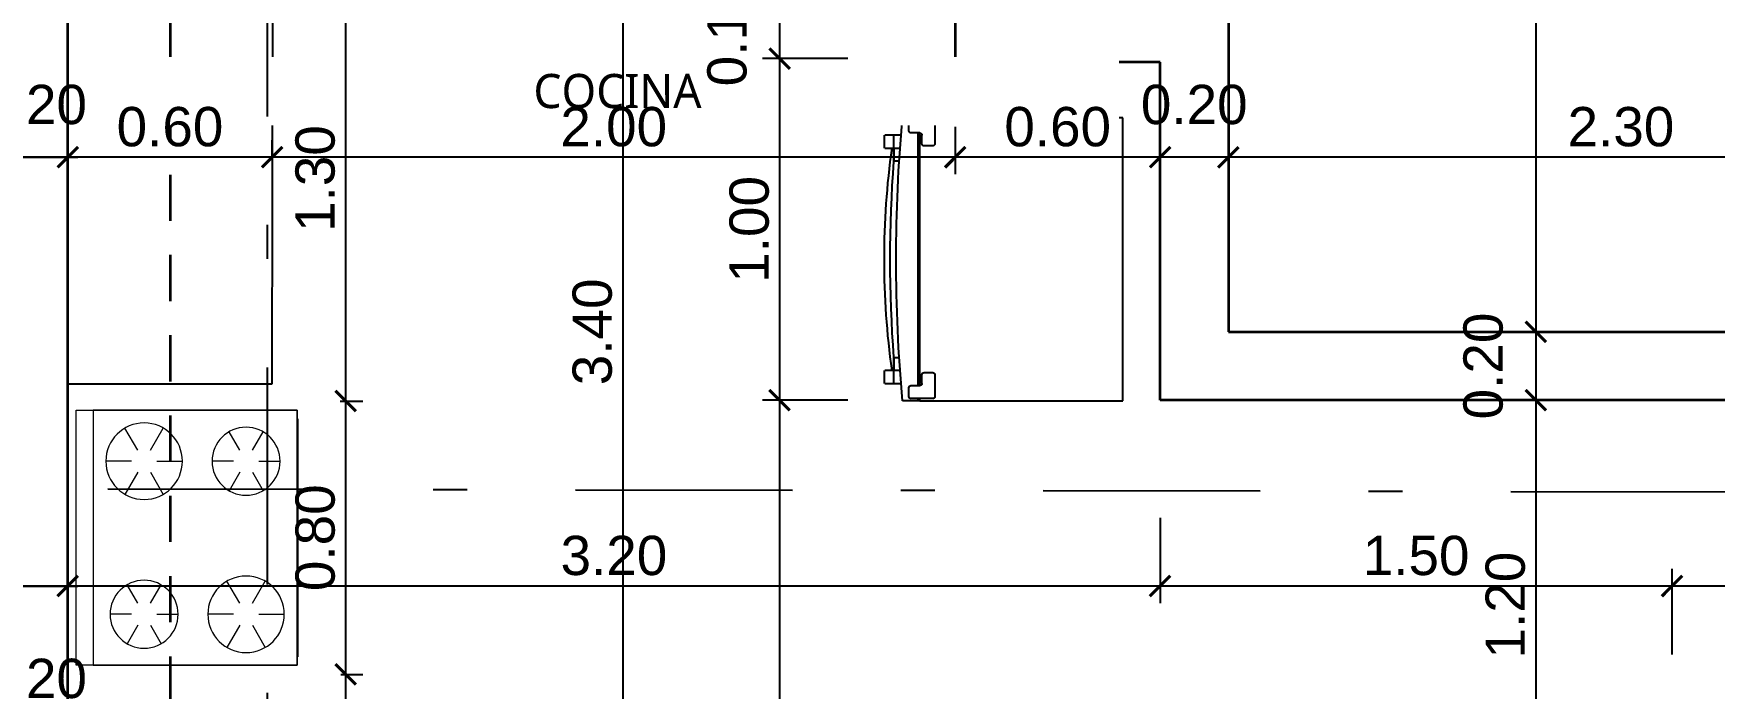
# Model space of a CAD drawing. Header units: feet. Extents: x -417 to 46, y -646 to -218.
# Drawn here: x -69.149 to -64.225, y -489.971 to -488.055 of the extents above; entities that cross this region are included whole.
import ezdxf

# ---------------------------------------------------------------- set-up
doc = ezdxf.new("R2010")
doc.units = ezdxf.units.FT
doc.header["$MEASUREMENT"] = 0
doc.linetypes.add('DASHDOT', pattern=[25.4, 12.7, -6.35, 0, -6.35])
doc.linetypes.add('HIDDEN', pattern=[0.375, 0.25, -0.125])
for name, color, linetype, lineweight in [('A-WALL', 4, 'Continuous', 25), ('DIM-COTAS', 1, 'Continuous', 5), ('muebles', 2, 'Continuous', 5), ('TXT', 2, 'Continuous', 9)]:
    doc.layers.add(name, color=color, linetype=linetype, lineweight=lineweight)
for name, color, linetype in [('COCINA', 2, 'Continuous'), ('DIM', 10, 'Continuous'), ('GRDUTIY', 5, 'Continuous'), ('MB3', 8, 'Continuous')]:
    doc.layers.add(name, color=color, linetype=linetype)
doc.styles.add('ads', font='trebuc.ttf', dxfattribs={"height": 0.14})
doc.styles.get("Standard").update_dxf_attribs({"font": 'arial.ttf', "height": 0.115})
doc.dimstyles.new('KEILY', dxfattribs={"dimtxt": 0.115, "dimasz": 0.06, "dimexe": 0.05, "dimexo": 0.2, "dimgap": 0.03, "dimtad": 1, "dimzin": 1, "dimdsep": 46, "dimtxsty": 'Standard', "dimblk": 'ARCHTICK', "dimcen": 2.5, "dimdle": 0.03, "dimclrd": 256, "dimclre": 256, "dimclrt": 7, "dimadec": 0, "dimazin": 0, "dimtfac": 1, "dimtmove": 2, "dimatfit": 3, "dimfxl": 0.2, "dimfxlon": 1, "dimtolj": 1, "dimtzin": 1, "dimarcsym": 0})

# ---------------------------------------------------------------- blocks, each defined once
blk = doc.blocks.new('A$C285A50AC')
at = {"layer": 'muebles'}
for p, q in [((0.0012, 0.6896, -0.889), (0, 0.0292, -0.889)), ((0.0012, 0.6896), (0.0011, 0.6388)), ((0.7632, 0.6882), (0.0012, 0.6896)), ((0.7632, 0.6882, -0.889), (0.0012, 0.6896, -0.889)), ((0.762, 0.0278, -0.889), (0.7632, 0.6882, -0.889)), ((0.7631, 0.6374), (0.7632, 0.6882)), ((0.0011, 0.6388), (0.7631, 0.6374)), ((0, 0.0292, -0.889), (0.762, 0.0278, -0.889))]:
    blk.add_line(p, q, dxfattribs=at)
at = {"layer": 'muebles', "color": 8}
for p, q in [((0.1533, 0.5242, 0.0025), (0.1534, 0.6004, 0.0025)), ((0.6105, 0.5234, 0.0025), (0.6106, 0.5869, 0.0025)), ((0.1203, 0.5052, 0.0025), (0.0543, 0.5435, 0.0025)), ((0.1863, 0.5051, 0.0025), (0.2523, 0.5431, 0.0025)), ((0.5775, 0.5044, 0.0025), (0.5225, 0.5363, 0.0025)), ((0.6435, 0.5043, 0.0025), (0.6985, 0.5359, 0.0025)), ((0.1202, 0.4671, 0.0025), (0.0541, 0.4292, 0.0025)), ((0.1862, 0.467, 0.0025), (0.2521, 0.4288, 0.0025)), ((0.5774, 0.4663, 0.0025), (0.5223, 0.4347, 0.0025)), ((0.6434, 0.4662, 0.0025), (0.6983, 0.4343, 0.0025)), ((0.1532, 0.448, 0.0025), (0.153, 0.3718, 0.0025)), ((0.6104, 0.4472, 0.0025), (0.6102, 0.3837, 0.0025)), ((0.1527, 0.2194, 0.0025), (0.1529, 0.2829, 0.0025)), ((0.6099, 0.2186, 0.0025), (0.6101, 0.2948, 0.0025)), ((0.1197, 0.2004, 0.0025), (0.0648, 0.2323, 0.0025)), ((0.1857, 0.2003, 0.0025), (0.2408, 0.232, 0.0025)), ((0.5769, 0.1996, 0.0025), (0.511, 0.2378, 0.0025)), ((0.6429, 0.1995, 0.0025), (0.709, 0.2375, 0.0025)), ((0.1196, 0.1623, 0.0025), (0.0646, 0.1307, 0.0025)), ((0.1856, 0.1622, 0.0025), (0.2406, 0.1304, 0.0025)), ((0.5768, 0.1615, 0.0025), (0.5108, 0.1235, 0.0025)), ((0.6428, 0.1614, 0.0025), (0.7088, 0.1232, 0.0025)), ((0.1526, 0.1432, 0.0025), (0.1525, 0.0797, 0.0025)), ((0.6098, 0.1424, 0.0025), (0.6097, 0.0662, 0.0025))]:
    blk.add_line(p, q, dxfattribs=at)
at = {"layer": 'muebles', "extrusion": (-0.001805, -0.999998, 0)}
for p, q in [((0.0635, 0.0265, -0.6223), (0.6985, 0.0254, -0.6223)), ((0.0635, 0.0265, -0.1016), (0.6985, 0.0254, -0.1016))]:
    blk.add_line(p, q, dxfattribs=at)
at = {"layer": 'muebles'}
for centre, radius in [((0.1532, 0.4861, 0.0025), 0.1143), ((0.6104, 0.4853, 0.0025), 0.1016), ((0.1527, 0.1813, 0.0025), 0.1016), ((0.6099, 0.1805, 0.0025), 0.1143)]:
    blk.add_circle(centre, radius, dxfattribs=at)
at = {"layer": 'muebles', "color": 8, "extrusion": (-0.001805, -0.999998, 0)}
for centre in [(0.0888, -0.0381, -0.0267), (0.2158, -0.0381, -0.0267), (0.3809, -0.0381, -0.0267), (0.546, -0.0381, -0.0267), (0.673, -0.0381, -0.0267)]:
    blk.add_circle(centre, 0.0254, dxfattribs=at)
at = {"layer": 'muebles'}
for points in [[(0.0012, 0.6896, 0.254), (0.0011, 0.6388, 0.254), (0.7631, 0.6374, 0.254), (0.7632, 0.6882, 0.254)], [(0, 0.0292), (0.0011, 0.6388), (0.7631, 0.6374), (0.762, 0.0278)]]:
    blk.add_3dface(points, dxfattribs=at)
at = {"layer": 'muebles', "color": 8}
for points in [[(0.0254, 0.0266, -0.0762), (0.0254, 0.0266, -0.5334), (0.7366, 0.0253, -0.5334), (0.7366, 0.0253, -0.0762)], [(0.0254, 0.0266, -0.5969), (0.0254, 0.0266, -0.8509), (0.7366, 0.0253, -0.8509), (0.7366, 0.0253, -0.5969)]]:
    blk.add_3dface(points, dxfattribs=at)
blk = doc.blocks.new('A$C007B5363')
at = {"layer": 'COCINA'}
for p, q in [((0, 0.8287), (0.5944, 0.8287)), ((0, 0), (0, 0.8287)), ((0.5507, 0.816), (0.5507, 0.7525)), ((0.6206, 0.8223), (0.5571, 0.8223)), ((0.5944, 0.8287), (0.6007, 0.8287)), ((0.5944, 0.8223), (0.5944, 0.8287)), ((0.6007, 0.8287), (0.6007, 0.8223)), ((0.6452, 0.8287), (0.6007, 0.8287)), ((0.6269, 0.7906), (0.6269, 0.816)), ((0.5571, 0.7461), (0.5825, 0.7461)), ((0.5888, 0.7525), (0.5888, 0.7779)), ((0.5944, 0.0446), (0.5944, 0.7841)), ((0.5952, 0.7842), (0.6206, 0.7842)), ((0.6007, 0.7842), (0.6007, 0.0445)), ((0.6487, 0.7779), (0.6706, 0.7779)), ((0.6706, 0.7398), (0.6513, 0.7398)), ((0.6706, 0.7779), (0.6975, 0.7779)), ((0.6706, 0.7398), (0.6706, 0.7779)), ((0.6706, 0.7398), (0.6706, 0.7779)), ((0.6975, 0.7398), (0.6706, 0.7398)), ((0.6706, 0.7398), (0.6706, 0.7017)), ((0.6706, 0.7017), (0.6706, 0.7398)), ((0.6987, 0.7398), (0.6987, 0.7779)), ((0.6539, 0.7017), (0.6706, 0.7017)), ((0.6706, 0.127), (0.6539, 0.127)), ((0.6706, 0.127), (0.6706, 0.0889)), ((0.6706, 0.0889), (0.6706, 0.127)), ((0.5507, 0.0762), (0.5507, 0.0127)), ((0.5825, 0.0826), (0.5571, 0.0826)), ((0.5888, 0.0508), (0.5888, 0.0762)), ((0.6706, 0.0508), (0.6487, 0.0508)), ((0.6513, 0.0889), (0.6706, 0.0889)), ((0.6706, 0.0889), (0.6975, 0.0889)), ((0.6706, 0.0508), (0.6706, 0.0889)), ((0.6706, 0.0508), (0.6706, 0.0889)), ((0.6975, 0.0508), (0.6706, 0.0508)), ((0.6987, 0.0508), (0.6987, 0.0889)), ((0.5944, 0), (0, 0)), ((0.5571, 0.0064), (0.6206, 0.0064)), ((0.5944, 0), (0.5944, 0.0064)), ((0.5944, 0), (0.6007, 0)), ((0.6206, 0.0445), (0.5952, 0.0445)), ((0.6007, 0.0064), (0.6007, 0)), ((0.6007, 0), (0.6452, 0)), ((0.6269, 0.0127), (0.6269, 0.0381))]:
    blk.add_line(p, q, dxfattribs=at)
for centre, radius, start, end in [((0.5571, 0.816), 0.00635, 90, 180), ((0.6206, 0.816), 0.00635, 360, 90), ((0.6206, 0.7906), 0.00635, 270, 360), ((-3.8512, 0.4143), 4.5154, 354.7351, 5.2649), ((0.5571, 0.7525), 0.00635, 180, 270), ((0.5825, 0.7525), 0.00635, 270, 360), ((0.5952, 0.7779), 0.00635, 90, 180), ((-1.6745, 0.4143), 2.3731, 352.1151, 7.8849), ((-3.0793, 0.4143), 3.7608, 355.6182, 4.3818), ((0.5571, 0.0762), 0.00635, 90, 180), ((0.5825, 0.0762), 0.00635, 360, 90), ((0.5952, 0.0508), 0.00635, 180, 270), ((0.5571, 0.0127), 0.00635, 180, 270), ((0.6206, 0.0381), 0.00635, 360, 90), ((0.6206, 0.0127), 0.00635, 270, 360)]:
    blk.add_arc(centre, radius, start, end, dxfattribs=at)
blk = doc.blocks.new('_ArchTick')
at = {"layer": 'DIM-COTAS', "color": 0, "const_width": 0.15}
blk.add_lwpolyline([(-0.5, -0.5), (0.5, 0.5)], dxfattribs=at)
blk = doc.blocks.new('*D1986')
at = {"layer": 'Defpoints', "color": 0, "transparency": 16777216}
for p in [(-69.0491, -488.4163), (-69.2491, -488.5917), (-69.0491, -488.6348)]:
    blk.add_point(p, dxfattribs=at)
at = {"layer": 'DIM', "lineweight": -2, "transparency": 16777216}
for p, q in [((-69.2491, -488.4163), (-69.2491, -488.3663)), ((-69.0491, -488.4348), (-69.0491, -488.3663)), ((-69.2791, -488.4163), (-69.0191, -488.4163))]:
    blk.add_line(p, q, dxfattribs=at)
at = {"layer": 'DIM', "lineweight": -2, "transparency": 16777216, "xscale": 0.06, "yscale": 0.06, "zscale": 0.06, "rotation": 180}
blk.add_blockref('_ArchTick', (-69.2491, -488.4163), dxfattribs=at)
at = {"layer": 'DIM', "lineweight": -2, "transparency": 16777216, "xscale": 0.06, "yscale": 0.06, "zscale": 0.06}
blk.add_blockref('_ArchTick', (-69.0491, -488.4163), dxfattribs=at)
at = {"layer": 'DIM', "color": 7, "transparency": 16777216, "insert": (-69.1491, -488.2626), "char_height": 0.115, "attachment_point": 5}
blk.add_mtext('\\A1;0.20', dxfattribs=at)
blk = doc.blocks.new('*D2090')
at = {"layer": 'Defpoints', "color": 0, "transparency": 16777216}
for p in [(-69.0491, -488.9275), (-69.2491, -489.0457), (-69.0491, -489.6716)]:
    blk.add_point(p, dxfattribs=at)
at = {"layer": 'DIM', "lineweight": -2, "transparency": 16777216}
for p, q in [((-69.2491, -489.4716), (-69.2491, -489.7216)), ((-69.0491, -489.4716), (-69.0491, -489.7216)), ((-69.2791, -489.6716), (-69.0191, -489.6716))]:
    blk.add_line(p, q, dxfattribs=at)
at = {"layer": 'DIM', "lineweight": -2, "transparency": 16777216, "xscale": 0.06, "yscale": 0.06, "zscale": 0.06, "rotation": 180}
blk.add_blockref('_ArchTick', (-69.2491, -489.6716), dxfattribs=at)
at = {"layer": 'DIM', "lineweight": -2, "transparency": 16777216, "xscale": 0.06, "yscale": 0.06, "zscale": 0.06}
blk.add_blockref('_ArchTick', (-69.0491, -489.6716), dxfattribs=at)
at = {"layer": 'DIM', "color": 7, "transparency": 16777216, "insert": (-69.1491, -489.9427), "char_height": 0.115, "attachment_point": 5}
blk.add_mtext('\\A1;0.20', dxfattribs=at)
blk = doc.blocks.new('*D1875')
at = {"layer": 'Defpoints', "color": 0, "transparency": 16777216}
for p in [(-64.6485, -485.5275), (-64.7486, -488.9275), (-64.6485, -488.9275)]:
    blk.add_point(p, dxfattribs=at)
at = {"layer": 'DIM', "lineweight": -2, "transparency": 16777216}
for p, q in [((-64.7486, -485.5275), (-64.7986, -485.5275)), ((-64.7486, -485.4975), (-64.7486, -488.9575)), ((-64.7486, -488.9275), (-64.7986, -488.9275))]:
    blk.add_line(p, q, dxfattribs=at)
at = {"layer": 'DIM', "lineweight": -2, "transparency": 16777216, "xscale": 0.06, "yscale": 0.06, "zscale": 0.06}
for p, rotation in [((-64.7486, -485.5275), 90), ((-64.7486, -488.9275), 270)]:
    blk.add_blockref('_ArchTick', p, dxfattribs=dict(at, rotation=rotation))
at = {"layer": 'DIM', "color": 7, "transparency": 16777216, "insert": (-64.8373, -487.2275), "char_height": 0.115, "attachment_point": 5, "rotation": 90}
blk.add_mtext('\\A1;3.40', dxfattribs=at)
blk = doc.blocks.new('*D1876')
at = {"layer": 'Defpoints', "color": 0, "transparency": 16777216}
for p in [(-64.6485, -488.9275), (-64.7486, -489.1275), (-64.4737, -489.1275)]:
    blk.add_point(p, dxfattribs=at)
at = {"layer": 'DIM', "lineweight": -2, "transparency": 16777216}
for p, q in [((-64.7486, -488.9275), (-64.7986, -488.9275)), ((-64.7486, -488.8975), (-64.7486, -489.1575)), ((-64.6737, -489.1275), (-64.7986, -489.1275))]:
    blk.add_line(p, q, dxfattribs=at)
at = {"layer": 'DIM', "lineweight": -2, "transparency": 16777216, "xscale": 0.06, "yscale": 0.06, "zscale": 0.06}
for p, rotation in [((-64.7486, -488.9275), 90), ((-64.7486, -489.1275), 270)]:
    blk.add_blockref('_ArchTick', p, dxfattribs=dict(at, rotation=rotation))
at = {"layer": 'DIM', "color": 7, "transparency": 16777216, "insert": (-64.9023, -489.0275), "char_height": 0.115, "attachment_point": 5, "rotation": 90}
blk.add_mtext('\\A1;0.20', dxfattribs=at)
blk = doc.blocks.new('*D1877')
at = {"layer": 'Defpoints', "color": 0, "transparency": 16777216}
for p in [(-64.4737, -489.1275), (-64.7486, -490.3275), (-64.3491, -490.3275)]:
    blk.add_point(p, dxfattribs=at)
at = {"layer": 'DIM', "lineweight": -2, "transparency": 16777216}
for p, q in [((-64.6737, -489.1275), (-64.7986, -489.1275)), ((-64.7486, -489.0975), (-64.7486, -490.3575)), ((-64.5491, -490.3275), (-64.7986, -490.3275))]:
    blk.add_line(p, q, dxfattribs=at)
at = {"layer": 'DIM', "lineweight": -2, "transparency": 16777216, "xscale": 0.06, "yscale": 0.06, "zscale": 0.06}
for p, rotation in [((-64.7486, -489.1275), 90), ((-64.7486, -490.3275), 270)]:
    blk.add_blockref('_ArchTick', p, dxfattribs=dict(at, rotation=rotation))
at = {"layer": 'DIM', "color": 7, "transparency": 16777216, "insert": (-64.8373, -489.7275), "char_height": 0.115, "attachment_point": 5, "rotation": 90}
blk.add_mtext('\\A1;1.20', dxfattribs=at)
blk = doc.blocks.new('*D1886')
at = {"layer": 'Defpoints', "color": 0, "transparency": 16777216}
for p in [(-66.4491, -487.9775), (-66.9636, -488.1275), (-66.4491, -488.1275)]:
    blk.add_point(p, dxfattribs=at)
at = {"layer": 'DIM', "lineweight": -2, "transparency": 16777216}
for p, q in [((-66.9636, -487.9475), (-66.9636, -488.1575)), ((-66.7636, -487.9775), (-67.0136, -487.9775)), ((-66.7636, -488.1275), (-67.0136, -488.1275))]:
    blk.add_line(p, q, dxfattribs=at)
at = {"layer": 'DIM', "lineweight": -2, "transparency": 16777216, "xscale": 0.06, "yscale": 0.06, "zscale": 0.06}
for p, rotation in [((-66.9636, -487.9775), 90), ((-66.9636, -488.1275), 270)]:
    blk.add_blockref('_ArchTick', p, dxfattribs=dict(at, rotation=rotation))
at = {"layer": 'DIM', "color": 7, "transparency": 16777216, "insert": (-67.1173, -488.0525), "char_height": 0.115, "attachment_point": 5, "rotation": 90}
blk.add_mtext('\\A1;0.15', dxfattribs=at)
blk = doc.blocks.new('*D1887')
at = {"layer": 'Defpoints', "color": 0, "transparency": 16777216}
for p in [(-66.4491, -488.1275), (-66.9636, -489.1275), (-65.8491, -489.1275)]:
    blk.add_point(p, dxfattribs=at)
at = {"layer": 'DIM', "lineweight": -2, "transparency": 16777216}
for p, q in [((-66.7636, -488.1275), (-67.0136, -488.1275)), ((-66.9636, -488.0975), (-66.9636, -489.1575)), ((-66.7636, -489.1275), (-67.0136, -489.1275))]:
    blk.add_line(p, q, dxfattribs=at)
at = {"layer": 'DIM', "lineweight": -2, "transparency": 16777216, "xscale": 0.06, "yscale": 0.06, "zscale": 0.06}
for p, rotation in [((-66.9636, -488.1275), 90), ((-66.9636, -489.1275), 270)]:
    blk.add_blockref('_ArchTick', p, dxfattribs=dict(at, rotation=rotation))
at = {"layer": 'DIM', "color": 7, "transparency": 16777216, "insert": (-67.0523, -488.6275), "char_height": 0.115, "attachment_point": 5, "rotation": 90}
blk.add_mtext('\\A1;1.00', dxfattribs=at)
blk = doc.blocks.new('*D1888')
at = {"layer": 'Defpoints', "color": 0, "transparency": 16777216}
for p in [(-65.8491, -489.1275), (-67.154, -495.4275), (-66.9636, -495.4275)]:
    blk.add_point(p, dxfattribs=at)
at = {"layer": 'DIM', "lineweight": -2, "transparency": 16777216}
for p, q in [((-66.7636, -489.1275), (-67.0136, -489.1275)), ((-66.9636, -489.0975), (-66.9636, -495.4575)), ((-66.9636, -495.4275), (-66.9136, -495.4275))]:
    blk.add_line(p, q, dxfattribs=at)
at = {"layer": 'DIM', "lineweight": -2, "transparency": 16777216, "xscale": 0.06, "yscale": 0.06, "zscale": 0.06}
for p, rotation in [((-66.9636, -489.1275), 90), ((-66.9636, -495.4275), 270)]:
    blk.add_blockref('_ArchTick', p, dxfattribs=dict(at, rotation=rotation))
at = {"layer": 'DIM', "color": 7, "transparency": 16777216, "insert": (-67.0523, -492.2775), "char_height": 0.115, "attachment_point": 5, "rotation": 90}
blk.add_mtext('\\A1;6.30', dxfattribs=at)
blk = doc.blocks.new('*D1889')
at = {"layer": 'Defpoints', "color": 0, "transparency": 16777216}
for p in [(-67.5491, -487.2275), (-67.7508, -490.6275), (-67.4233, -490.6275)]:
    blk.add_point(p, dxfattribs=at)
at = {"layer": 'DIM', "lineweight": -2, "transparency": 16777216}
for p, q in [((-67.4233, -487.1975), (-67.4233, -490.6575)), ((-67.4233, -487.2275), (-67.3733, -487.2275)), ((-67.5508, -490.6275), (-67.3733, -490.6275))]:
    blk.add_line(p, q, dxfattribs=at)
at = {"layer": 'DIM', "lineweight": -2, "transparency": 16777216, "xscale": 0.06, "yscale": 0.06, "zscale": 0.06}
for p, rotation in [((-67.4233, -487.2275), 90), ((-67.4233, -490.6275), 270)]:
    blk.add_blockref('_ArchTick', p, dxfattribs=dict(at, rotation=rotation))
at = {"layer": 'DIM', "color": 7, "transparency": 16777216, "insert": (-67.512, -488.9275), "char_height": 0.115, "attachment_point": 5, "rotation": 90}
blk.add_mtext('\\A1;3.40', dxfattribs=at)
blk = doc.blocks.new('*D1896')
at = {"layer": 'Defpoints', "color": 0, "transparency": 16777216}
for p in [(-68.4012, -487.8275), (-68.4511, -489.1302), (-68.2351, -489.1302)]:
    blk.add_point(p, dxfattribs=at)
at = {"layer": 'DIM', "lineweight": -2, "transparency": 16777216}
for p, q in [((-68.2351, -487.7975), (-68.2351, -489.1602)), ((-68.2351, -487.8275), (-68.1851, -487.8275)), ((-68.2511, -489.1302), (-68.1851, -489.1302))]:
    blk.add_line(p, q, dxfattribs=at)
at = {"layer": 'DIM', "lineweight": -2, "transparency": 16777216, "xscale": 0.06, "yscale": 0.06, "zscale": 0.06}
for p, rotation in [((-68.2351, -487.8275), 90), ((-68.2351, -489.1302), 270)]:
    blk.add_blockref('_ArchTick', p, dxfattribs=dict(at, rotation=rotation))
at = {"layer": 'DIM', "color": 7, "transparency": 16777216, "insert": (-68.3239, -488.4788), "char_height": 0.115, "attachment_point": 5, "rotation": 90}
blk.add_mtext('\\A1;1.30', dxfattribs=at)
blk = doc.blocks.new('*D1897')
at = {"layer": 'Defpoints', "color": 0, "transparency": 16777216}
for p in [(-68.4511, -489.1302), (-68.4491, -489.9302), (-68.2351, -489.9302)]:
    blk.add_point(p, dxfattribs=at)
at = {"layer": 'DIM', "lineweight": -2, "transparency": 16777216}
for p, q in [((-68.2351, -489.1002), (-68.2351, -489.9602)), ((-68.2511, -489.1302), (-68.1851, -489.1302)), ((-68.2491, -489.9302), (-68.1851, -489.9302))]:
    blk.add_line(p, q, dxfattribs=at)
at = {"layer": 'DIM', "lineweight": -2, "transparency": 16777216, "xscale": 0.06, "yscale": 0.06, "zscale": 0.06}
for p, rotation in [((-68.2351, -489.1302), 90), ((-68.2351, -489.9302), 270)]:
    blk.add_blockref('_ArchTick', p, dxfattribs=dict(at, rotation=rotation))
at = {"layer": 'DIM', "color": 7, "transparency": 16777216, "insert": (-68.3238, -489.5302), "char_height": 0.115, "attachment_point": 5, "rotation": 90}
blk.add_mtext('\\A1;0.80', dxfattribs=at)
blk = doc.blocks.new('*D1898')
at = {"layer": 'Defpoints', "color": 0, "transparency": 16777216}
for p in [(-68.4491, -489.9302), (-68.4491, -490.6275), (-68.2351, -490.6275)]:
    blk.add_point(p, dxfattribs=at)
at = {"layer": 'DIM', "lineweight": -2, "transparency": 16777216}
for p, q in [((-68.2351, -489.9002), (-68.2351, -490.6575)), ((-68.2491, -489.9302), (-68.1851, -489.9302)), ((-68.2491, -490.6275), (-68.1851, -490.6275))]:
    blk.add_line(p, q, dxfattribs=at)
at = {"layer": 'DIM', "lineweight": -2, "transparency": 16777216, "xscale": 0.06, "yscale": 0.06, "zscale": 0.06}
for p, rotation in [((-68.2351, -489.9302), 90), ((-68.2351, -490.6275), 270)]:
    blk.add_blockref('_ArchTick', p, dxfattribs=dict(at, rotation=rotation))
at = {"layer": 'DIM', "color": 7, "transparency": 16777216, "insert": (-68.3238, -490.2788), "char_height": 0.115, "attachment_point": 5, "rotation": 90}
blk.add_mtext('\\A1;0.70', dxfattribs=at)
blk = doc.blocks.new('*D1927')
at = {"layer": 'Defpoints', "color": 0, "transparency": 16777216}
for p in [(-65.6491, -488.4163), (-65.6491, -488.9275), (-63.3491, -488.9275)]:
    blk.add_point(p, dxfattribs=at)
at = {"layer": 'DIM', "lineweight": -2, "transparency": 16777216}
for p, q in [((-65.6491, -488.6163), (-65.6491, -488.3663)), ((-63.3491, -488.6163), (-63.3491, -488.3663)), ((-63.3191, -488.4163), (-65.6791, -488.4163))]:
    blk.add_line(p, q, dxfattribs=at)
at = {"layer": 'DIM', "lineweight": -2, "transparency": 16777216, "xscale": 0.06, "yscale": 0.06, "zscale": 0.06, "rotation": 180}
blk.add_blockref('_ArchTick', (-65.6491, -488.4163), dxfattribs=at)
at = {"layer": 'DIM', "lineweight": -2, "transparency": 16777216, "xscale": 0.06, "yscale": 0.06, "zscale": 0.06}
blk.add_blockref('_ArchTick', (-63.3491, -488.4163), dxfattribs=at)
at = {"layer": 'DIM', "color": 7, "transparency": 16777216, "insert": (-64.4991, -488.3276), "char_height": 0.115, "attachment_point": 5}
blk.add_mtext('\\A1;2.30', dxfattribs=at)
blk = doc.blocks.new('*D1928')
at = {"layer": 'Defpoints', "color": 0, "transparency": 16777216}
for p in [(-65.8491, -488.4163), (-65.8491, -488.7138), (-65.6491, -488.9275)]:
    blk.add_point(p, dxfattribs=at)
at = {"layer": 'DIM', "lineweight": -2, "transparency": 16777216}
for p, q in [((-65.8491, -488.5138), (-65.8491, -488.3663)), ((-65.6491, -488.6163), (-65.6491, -488.3663)), ((-65.6191, -488.4163), (-65.8791, -488.4163))]:
    blk.add_line(p, q, dxfattribs=at)
at = {"layer": 'DIM', "lineweight": -2, "transparency": 16777216, "xscale": 0.06, "yscale": 0.06, "zscale": 0.06, "rotation": 180}
blk.add_blockref('_ArchTick', (-65.8491, -488.4163), dxfattribs=at)
at = {"layer": 'DIM', "lineweight": -2, "transparency": 16777216, "xscale": 0.06, "yscale": 0.06, "zscale": 0.06}
blk.add_blockref('_ArchTick', (-65.6491, -488.4163), dxfattribs=at)
at = {"layer": 'DIM', "color": 7, "transparency": 16777216, "insert": (-65.7491, -488.2626), "char_height": 0.115, "attachment_point": 5}
blk.add_mtext('\\A1;0.20', dxfattribs=at)
blk = doc.blocks.new('*D1929')
at = {"layer": 'Defpoints', "color": 0, "transparency": 16777216}
for p in [(-66.4491, -488.1275), (-66.4491, -488.4163), (-65.8491, -488.7138)]:
    blk.add_point(p, dxfattribs=at)
at = {"layer": 'DIM', "lineweight": -2, "transparency": 16777216}
for p, q in [((-66.4491, -488.3275), (-66.4491, -488.4663)), ((-65.8491, -488.5138), (-65.8491, -488.3663)), ((-65.8191, -488.4163), (-66.4791, -488.4163))]:
    blk.add_line(p, q, dxfattribs=at)
at = {"layer": 'DIM', "lineweight": -2, "transparency": 16777216, "xscale": 0.06, "yscale": 0.06, "zscale": 0.06, "rotation": 180}
blk.add_blockref('_ArchTick', (-66.4491, -488.4163), dxfattribs=at)
at = {"layer": 'DIM', "lineweight": -2, "transparency": 16777216, "xscale": 0.06, "yscale": 0.06, "zscale": 0.06}
blk.add_blockref('_ArchTick', (-65.8491, -488.4163), dxfattribs=at)
at = {"layer": 'DIM', "color": 7, "transparency": 16777216, "insert": (-66.1491, -488.3276), "char_height": 0.115, "attachment_point": 5}
blk.add_mtext('\\A1;0.60', dxfattribs=at)
blk = doc.blocks.new('*D1930')
at = {"layer": 'Defpoints', "color": 0, "transparency": 16777216}
for p in [(-66.4491, -488.1275), (-68.4501, -488.4163), (-68.4501, -488.5271)]:
    blk.add_point(p, dxfattribs=at)
at = {"layer": 'DIM', "lineweight": -2, "transparency": 16777216}
for p, q in [((-66.4491, -488.3275), (-66.4491, -488.4663)), ((-68.4501, -488.4163), (-68.4501, -488.3663)), ((-66.4191, -488.4163), (-68.4801, -488.4163))]:
    blk.add_line(p, q, dxfattribs=at)
at = {"layer": 'DIM', "lineweight": -2, "transparency": 16777216, "xscale": 0.06, "yscale": 0.06, "zscale": 0.06, "rotation": 180}
blk.add_blockref('_ArchTick', (-68.4501, -488.4163), dxfattribs=at)
at = {"layer": 'DIM', "lineweight": -2, "transparency": 16777216, "xscale": 0.06, "yscale": 0.06, "zscale": 0.06}
blk.add_blockref('_ArchTick', (-66.4491, -488.4163), dxfattribs=at)
at = {"layer": 'DIM', "color": 7, "transparency": 16777216, "insert": (-67.4496, -488.3276), "char_height": 0.115, "attachment_point": 5}
blk.add_mtext('\\A1;2.00', dxfattribs=at)
blk = doc.blocks.new('*D1931')
at = {"layer": 'Defpoints', "color": 0, "transparency": 16777216}
for p in [(-69.0491, -488.4163), (-68.4501, -488.5271), (-69.0491, -488.5917)]:
    blk.add_point(p, dxfattribs=at)
at = {"layer": 'DIM', "lineweight": -2, "transparency": 16777216}
for p, q in [((-69.0491, -488.4163), (-69.0491, -488.3663)), ((-68.4501, -488.4163), (-68.4501, -488.3663)), ((-68.4201, -488.4163), (-69.0791, -488.4163))]:
    blk.add_line(p, q, dxfattribs=at)
at = {"layer": 'DIM', "lineweight": -2, "transparency": 16777216, "xscale": 0.06, "yscale": 0.06, "zscale": 0.06, "rotation": 180}
blk.add_blockref('_ArchTick', (-69.0491, -488.4163), dxfattribs=at)
at = {"layer": 'DIM', "lineweight": -2, "transparency": 16777216, "xscale": 0.06, "yscale": 0.06, "zscale": 0.06}
blk.add_blockref('_ArchTick', (-68.4501, -488.4163), dxfattribs=at)
at = {"layer": 'DIM', "color": 7, "transparency": 16777216, "insert": (-68.7496, -488.3276), "char_height": 0.115, "attachment_point": 5}
blk.add_mtext('\\A1;0.60', dxfattribs=at)
blk = doc.blocks.new('*D1932')
at = {"layer": 'Defpoints', "color": 0, "transparency": 16777216}
for p in [(-69.2491, -488.4163), (-69.2491, -488.6348), (-69.0491, -488.5917)]:
    blk.add_point(p, dxfattribs=at)
at = {"layer": 'DIM', "lineweight": -2, "transparency": 16777216}
for p, q in [((-69.2491, -488.4348), (-69.2491, -488.3663)), ((-69.0491, -488.4163), (-69.0491, -488.3663)), ((-69.0191, -488.4163), (-69.2791, -488.4163))]:
    blk.add_line(p, q, dxfattribs=at)
at = {"layer": 'DIM', "lineweight": -2, "transparency": 16777216, "xscale": 0.06, "yscale": 0.06, "zscale": 0.06, "rotation": 180}
blk.add_blockref('_ArchTick', (-69.2491, -488.4163), dxfattribs=at)
at = {"layer": 'DIM', "lineweight": -2, "transparency": 16777216, "xscale": 0.06, "yscale": 0.06, "zscale": 0.06}
blk.add_blockref('_ArchTick', (-69.0491, -488.4163), dxfattribs=at)
at = {"layer": 'DIM', "color": 7, "transparency": 16777216, "insert": (-69.1491, -488.2626), "char_height": 0.115, "attachment_point": 5}
blk.add_mtext('\\A1;0.20', dxfattribs=at)
blk = doc.blocks.new('*D1939')
at = {"layer": 'Defpoints', "color": 0, "transparency": 16777216}
for p in [(-64.3491, -489.6716), (-64.3491, -490.3275), (-62.3491, -490.3275)]:
    blk.add_point(p, dxfattribs=at)
at = {"layer": 'DIM', "lineweight": -2, "transparency": 16777216}
for p, q in [((-64.3491, -489.8716), (-64.3491, -489.6216)), ((-62.3491, -489.8716), (-62.3491, -489.6216)), ((-62.3191, -489.6716), (-64.3791, -489.6716))]:
    blk.add_line(p, q, dxfattribs=at)
at = {"layer": 'DIM', "lineweight": -2, "transparency": 16777216, "xscale": 0.06, "yscale": 0.06, "zscale": 0.06, "rotation": 180}
blk.add_blockref('_ArchTick', (-64.3491, -489.6716), dxfattribs=at)
at = {"layer": 'DIM', "lineweight": -2, "transparency": 16777216, "xscale": 0.06, "yscale": 0.06, "zscale": 0.06}
blk.add_blockref('_ArchTick', (-62.3491, -489.6716), dxfattribs=at)
at = {"layer": 'DIM', "color": 7, "transparency": 16777216, "insert": (-63.3491, -489.5829), "char_height": 0.115, "attachment_point": 5}
blk.add_mtext('\\A1;2.00', dxfattribs=at)
blk = doc.blocks.new('*D1940')
at = {"layer": 'Defpoints', "color": 0, "transparency": 16777216}
for p in [(-65.8491, -489.1275), (-65.8491, -489.6716), (-64.3491, -490.3275)]:
    blk.add_point(p, dxfattribs=at)
at = {"layer": 'DIM', "lineweight": -2, "transparency": 16777216}
for p, q in [((-65.8491, -489.4716), (-65.8491, -489.7216)), ((-64.3491, -489.8716), (-64.3491, -489.6216)), ((-64.3191, -489.6716), (-65.8791, -489.6716))]:
    blk.add_line(p, q, dxfattribs=at)
at = {"layer": 'DIM', "lineweight": -2, "transparency": 16777216, "xscale": 0.06, "yscale": 0.06, "zscale": 0.06, "rotation": 180}
blk.add_blockref('_ArchTick', (-65.8491, -489.6716), dxfattribs=at)
at = {"layer": 'DIM', "lineweight": -2, "transparency": 16777216, "xscale": 0.06, "yscale": 0.06, "zscale": 0.06}
blk.add_blockref('_ArchTick', (-64.3491, -489.6716), dxfattribs=at)
at = {"layer": 'DIM', "color": 7, "transparency": 16777216, "insert": (-65.0991, -489.5829), "char_height": 0.115, "attachment_point": 5}
blk.add_mtext('\\A1;1.50', dxfattribs=at)
blk = doc.blocks.new('*D1941')
at = {"layer": 'Defpoints', "color": 0, "transparency": 16777216}
for p in [(-69.0491, -489.0457), (-65.8491, -489.1275), (-69.0491, -489.6716)]:
    blk.add_point(p, dxfattribs=at)
at = {"layer": 'DIM', "lineweight": -2, "transparency": 16777216}
for p, q in [((-69.0491, -489.4716), (-69.0491, -489.7216)), ((-65.8491, -489.4716), (-65.8491, -489.7216)), ((-65.8191, -489.6716), (-69.0791, -489.6716))]:
    blk.add_line(p, q, dxfattribs=at)
at = {"layer": 'DIM', "lineweight": -2, "transparency": 16777216, "xscale": 0.06, "yscale": 0.06, "zscale": 0.06, "rotation": 180}
blk.add_blockref('_ArchTick', (-69.0491, -489.6716), dxfattribs=at)
at = {"layer": 'DIM', "lineweight": -2, "transparency": 16777216, "xscale": 0.06, "yscale": 0.06, "zscale": 0.06}
blk.add_blockref('_ArchTick', (-65.8491, -489.6716), dxfattribs=at)
at = {"layer": 'DIM', "color": 7, "transparency": 16777216, "insert": (-67.4491, -489.5828), "char_height": 0.115, "attachment_point": 5}
blk.add_mtext('\\A1;3.20', dxfattribs=at)
blk = doc.blocks.new('*D1942')
at = {"layer": 'Defpoints', "color": 0, "transparency": 16777216}
for p in [(-69.2491, -488.9275), (-69.0491, -489.0457), (-69.2491, -489.6716)]:
    blk.add_point(p, dxfattribs=at)
at = {"layer": 'DIM', "lineweight": -2, "transparency": 16777216}
for p, q in [((-69.2491, -489.4716), (-69.2491, -489.7216)), ((-69.0491, -489.4716), (-69.0491, -489.7216)), ((-69.0191, -489.6716), (-69.2791, -489.6716))]:
    blk.add_line(p, q, dxfattribs=at)
at = {"layer": 'DIM', "lineweight": -2, "transparency": 16777216, "xscale": 0.06, "yscale": 0.06, "zscale": 0.06, "rotation": 180}
blk.add_blockref('_ArchTick', (-69.2491, -489.6716), dxfattribs=at)
at = {"layer": 'DIM', "lineweight": -2, "transparency": 16777216, "xscale": 0.06, "yscale": 0.06, "zscale": 0.06}
blk.add_blockref('_ArchTick', (-69.0491, -489.6716), dxfattribs=at)
at = {"layer": 'DIM', "color": 7, "transparency": 16777216, "insert": (-69.1491, -489.9427), "char_height": 0.115, "attachment_point": 5}
blk.add_mtext('\\A1;0.20', dxfattribs=at)

msp = doc.modelspace()

# ---------------------------------------------------------------- linework, layer by layer
at = {"layer": 'A-WALL', "lineweight": 35, "extrusion": (-2.36659e-12, 8.94772e-16, -1)}
for p, q in [((-65.6491, -485.5275), (-65.6491, -488.9275)), ((-65.6491, -485.5275), (-65.6491, -488.9275)), ((-65.8491, -488.1382), (-66.4491, -488.1382)), ((-65.8491, -488.1382), (-66.4491, -488.1382)), ((-65.8491, -489.1275), (-65.8491, -488.1382)), ((-65.8491, -489.1275), (-65.8491, -488.1382)), ((-65.6491, -488.9275), (-63.3491, -488.9275)), ((-65.6491, -488.9275), (-63.3491, -488.9275)), ((-63.3491, -489.1275), (-65.8491, -489.1275)), ((-63.3491, -489.1275), (-65.8491, -489.1275))]:
    msp.add_line(p, q, dxfattribs=at)
at = {"layer": 'A-WALL', "lineweight": 35, "extrusion": (-2.36783e-12, 8.94772e-16, -1)}
msp.add_line((-69.0491, -490.6275), (-69.0491, -487.2275), dxfattribs=at)
msp.add_line((-69.0491, -490.6275), (-69.0491, -487.2275), dxfattribs=at)
at = {"layer": 'A-WALL', "lineweight": 35}
msp.add_line((-66.4491, -487.9882), (-66.4491, -488.1382), dxfattribs=at)
msp.add_line((-66.4491, -487.9882), (-66.4491, -488.1382), dxfattribs=at)
at = {"layer": 'COCINA', "extrusion": (-2.36659e-12, 8.94772e-16, -1)}
for p, q in [((-68.4491, -487.8275), (-68.4511, -489.0802)), ((-68.4491, -487.8275), (-68.4511, -489.0802)), ((-68.4511, -489.0802), (-69.0518, -489.0802)), ((-68.4511, -489.0802), (-69.0518, -489.0802))]:
    msp.add_line(p, q, dxfattribs=at)
at = {"layer": 'GRDUTIY', "color": 8, "linetype": 'DASHDOT', "ltscale": 0.05}
msp.add_line((-82.6312, -489.3631), (-55.8856, -489.4101), dxfattribs=at)
at = {"layer": 'MB3', "linetype": 'HIDDEN', "lineweight": 35, "ltscale": 0.54, "extrusion": (-2.36659e-12, 8.94772e-16, -1)}
msp.add_line((-68.7491, -487.5275), (-68.7491, -490.6275), dxfattribs=at)
msp.add_line((-68.7491, -487.5275), (-68.7491, -490.6275), dxfattribs=at)

# ---------------------------------------------------------------- block references
at = {"extrusion": (-2.36659e-12, 8.94772e-16, -1), "xscale": 0.9799999999999661, "yscale": 0.9799999999999661, "zscale": 0.9799999999999661, "rotation": 270.1034181152693}
msp.add_blockref('A$C285A50AC', (68.3487, -489.1569), dxfattribs=at)
msp.add_blockref('A$C285A50AC', (68.3487, -489.1569), dxfattribs=at)
at = {"layer": 'COCINA', "extrusion": (-2.36659e-12, 8.94772e-16, -1)}
msp.add_blockref('A$C007B5363', (65.9582, -489.1295), dxfattribs=at)
msp.add_blockref('A$C007B5363', (65.9582, -489.1295), dxfattribs=at)

# ---------------------------------------------------------------- dimensions: what is measured, and where the dimension line sits
at = {"layer": 'DIM'}
for base, p1, p2, angle, picture, middle in [((-64.7486, -488.9275), (-64.6485, -485.5275), (-64.6485, -488.9275), 90, '*D1875', (-64.8373, -487.2275)), ((-69.2491, -488.4163), (-69.0491, -488.5917), (-69.2491, -488.6348), 180, '*D1932', (-69.1491, -488.2626)), ((-65.8491, -488.4163), (-65.6491, -488.9275), (-65.8491, -488.7138), 180, '*D1928', (-65.7491, -488.2626)), ((-65.6491, -488.4163), (-63.3491, -488.9275), (-65.6491, -488.9275), 180, '*D1927', (-64.4991, -488.3276)), ((-64.7486, -489.1275), (-64.6485, -488.9275), (-64.4737, -489.1275), 90, '*D1876', (-64.9023, -489.0275)), ((-69.2491, -489.6716), (-69.0491, -489.0457), (-69.2491, -488.9275), 180, '*D1942', (-69.1491, -489.9427)), ((-69.0491, -489.6716), (-65.8491, -489.1275), (-69.0491, -489.0457), 180, '*D1941', (-67.4491, -489.5828)), ((-68.2351, -489.9302), (-68.4511, -489.1302), (-68.4491, -489.9302), 90, '*D1897', (-68.3238, -489.5302)), ((-66.9636, -495.4275), (-65.8491, -489.1275), (-67.154, -495.4275), 90, '*D1888', (-67.0523, -492.2775)), ((-65.8491, -489.6716), (-64.3491, -490.3275), (-65.8491, -489.1275), 180, '*D1940', (-65.0991, -489.5829)), ((-64.7486, -490.3275), (-64.4737, -489.1275), (-64.3491, -490.3275), 90, '*D1877', (-64.8373, -489.7275)), ((-64.3491, -489.6716), (-62.3491, -490.3275), (-64.3491, -490.3275), 180, '*D1939', (-63.3491, -489.5829)), ((-68.2351, -490.6275), (-68.4491, -489.9302), (-68.4491, -490.6275), 90, '*D1898', (-68.3238, -490.2788))]:
    dim = msp.add_linear_dim(base=base, p1=p1, p2=p2, angle=angle, dimstyle='KEILY', dxfattribs=at)
    dim.commit()
    dim.dimension.update_dxf_attribs({"geometry": picture, "text_midpoint": middle})
for base, p1, p2, picture, middle in [((-69.0491, -488.4163), (-69.2491, -488.5917), (-69.0491, -488.6348), '*D1986', (-69.1491, -488.2626)), ((-69.0491, -489.6716), (-69.2491, -489.0457), (-69.0491, -488.9275), '*D2090', (-69.1491, -489.9427))]:
    dim = msp.add_linear_dim(base=base, p1=p1, p2=p2, dimstyle='KEILY', dxfattribs=at)
    dim.commit()
    dim.dimension.update_dxf_attribs({"geometry": picture, "text_midpoint": middle})

# ---------------------------------------------------------------- next in the draw order: texts
at = {"layer": 'TXT', "insert": (-67.4386, -488.1725), "char_height": 0.1, "width": 2.838, "attachment_point": 2, "style": 'ads', "bg_fill": 2}
msp.add_mtext('COCINA', dxfattribs=at)

# ---------------------------------------------------------------- next in the draw order: linework, layer by layer
at = {"layer": 'GRDUTIY', "color": 8, "linetype": 'DASHDOT', "ltscale": 0.05}
msp.add_line((-68.4643, -499.2567), (-68.4643, -483.0576), dxfattribs=at)

# ---------------------------------------------------------------- next in the draw order: dimensions: what is measured, and where the dimension line sits
at = {"layer": 'DIM'}
for base, p1, p2, angle, picture, middle in [((-67.4233, -490.6275), (-67.5491, -487.2275), (-67.7508, -490.6275), 90, '*D1889', (-67.512, -488.9275)), ((-68.2351, -489.1302), (-68.4012, -487.8275), (-68.4511, -489.1302), 90, '*D1896', (-68.3239, -488.4788)), ((-66.9636, -488.1275), (-66.4491, -487.9775), (-66.4491, -488.1275), 90, '*D1886', (-67.1173, -488.0525)), ((-66.9636, -489.1275), (-66.4491, -488.1275), (-65.8491, -489.1275), 90, '*D1887', (-67.0523, -488.6275)), ((-68.4501, -488.4163), (-66.4491, -488.1275), (-68.4501, -488.5271), 180, '*D1930', (-67.4496, -488.3276)), ((-66.4491, -488.4163), (-65.8491, -488.7138), (-66.4491, -488.1275), 180, '*D1929', (-66.1491, -488.3276)), ((-69.0491, -488.4163), (-68.4501, -488.5271), (-69.0491, -488.5917), 180, '*D1931', (-68.7496, -488.3276))]:
    dim = msp.add_linear_dim(base=base, p1=p1, p2=p2, angle=angle, dimstyle='KEILY', dxfattribs=at)
    dim.commit()
    dim.dimension.update_dxf_attribs({"geometry": picture, "text_midpoint": middle})

doc.saveas('drawing.dxf')
